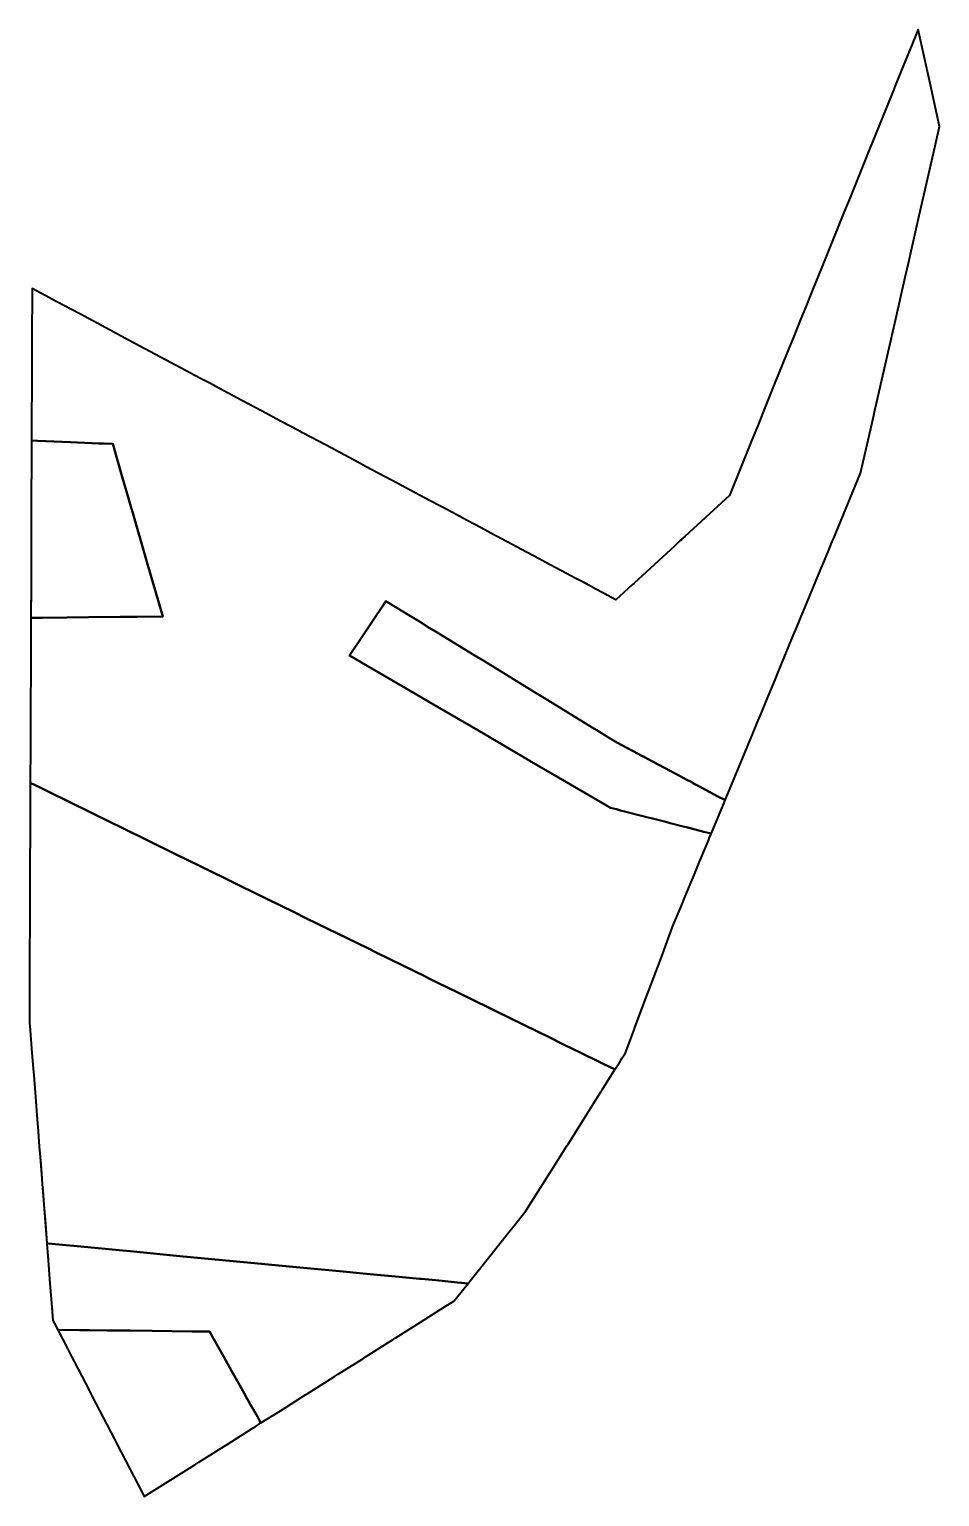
# Model space of a CAD drawing. Header units: metres. Extents: x 807462 to 807547, y 9157454 to 9157592.
import ezdxf

# ---------------------------------------------------------------- set-up
doc = ezdxf.new("R2010")
doc.units = ezdxf.units.M
doc.header["$MEASUREMENT"] = 0
doc.layers.add('2868-21217', color=1, linetype='Continuous')

msp = doc.modelspace()

# ---------------------------------------------------------------- linework, layer by layer
at = {"layer": '2868-21217', "color": 3, "lineweight": -3, "true_color": 0x00ff00}
msp.add_lwpolyline([(807462.31, 9157567.72), (807517.07, 9157538.53), (807527.72, 9157548.31), (807545.41, 9157592.04), (807547.44, 9157582.94), (807544.06, 9157568.11), (807540.84, 9157554), (807540.02, 9157550.4), (807522.39, 9157507.85), (807522.13, 9157507.13), (807517.96, 9157496.02), (807508.62, 9157481.19), (807501.87, 9157472.73), (807475.43, 9157456.03), (807472.83, 9157454.39), (807471.53, 9157456.9), (807469.95, 9157459.94), (807464.27, 9157470.9), (807463.22, 9157484.21), (807462.68, 9157491.13), (807462.06, 9157499.11), (807462.19, 9157534.14), (807462.29, 9157560.35)], close=True, dxfattribs=at)
at = {"layer": '2868-21217', "color": 1, "lineweight": 40, "true_color": 0xff0000}
msp.add_lwpolyline([(807462.14, 9157522.33), (807462.14, 9157521.36), (807463, 9157520.94), (807464.14, 9157520.38), (807465.59, 9157519.67), (807468, 9157518.49), (807469.6, 9157517.7), (807470.76, 9157517.13), (807473.37, 9157515.85), (807475.58, 9157514.77), (807480.38, 9157512.41), (807481.9, 9157511.67), (807486.9, 9157509.21), (807488.06, 9157508.64), (807493.8, 9157505.83), (807494.58, 9157505.44), (807497.14, 9157504.19), (807499.16, 9157503.2), (807499.53, 9157503.01), (807502.19, 9157501.71), (807505.26, 9157500.2), (807505.87, 9157499.9), (807510.93, 9157497.42), (807511.97, 9157496.91), (807513.25, 9157496.28), (807513.46, 9157496.18), (807515.75, 9157495.06), (807516.67, 9157494.61), (807516.8, 9157494.54), (807516.98, 9157494.46), (807517.4, 9157495.13), (807517.49, 9157495.28), (807517.58, 9157495.41), (807517.67, 9157495.55), (807517.96, 9157496.02), (807518.77, 9157498.17), (807518.85, 9157498.4), (807519.83, 9157501), (807520.15, 9157501.87), (807520.84, 9157503.69), (807521.43, 9157505.26), (807521.75, 9157506.12), (807522.36, 9157507.76), (807522.39, 9157507.85), (807523.18, 9157509.75), (807523.31, 9157510.06), (807523.41, 9157510.3), (807524.2, 9157512.2), (807524.31, 9157512.47), (807524.96, 9157514.04), (807525.07, 9157514.31), (807525.75, 9157515.95), (807525.86, 9157516.21), (807526.01, 9157516.58), (807525.86, 9157516.62), (807525.6, 9157516.69), (807525.32, 9157516.76), (807523.68, 9157517.18), (807523.37, 9157517.26), (807522.15, 9157517.58), (807521.76, 9157517.68), (807520.64, 9157517.97), (807519.86, 9157518.17), (807517.5, 9157518.77), (807517.14, 9157518.87), (807516.55, 9157519.02), (807516.02, 9157519.33), (807511.7, 9157521.85), (807511.47, 9157521.98), (807509.69, 9157523.02), (807505.33, 9157525.57), (807504.11, 9157526.28), (807500.11, 9157528.62), (807498.89, 9157529.33), (807494.18, 9157532.07), (807493.75, 9157532.33), (807492.69, 9157532.95), (807492.07, 9157533.31), (807492.71, 9157534.25), (807492.73, 9157534.28), (807493.73, 9157535.78), (807494.36, 9157536.71), (807495.2, 9157537.96), (807495.49, 9157538.4), (807497.8, 9157536.99), (807498.64, 9157536.48), (807499.56, 9157535.91), (807500.05, 9157535.61), (807503.79, 9157533.32), (807504.67, 9157532.79), (807509.6, 9157529.77), (807510.69, 9157529.1), (807514.85, 9157526.55), (807515.28, 9157526.29), (807516.37, 9157525.62), (807517.15, 9157525.15), (807519.62, 9157523.83), (807519.65, 9157523.81), (807520.04, 9157523.61), (807522.7, 9157522.19), (807523.65, 9157521.68), (807524.12, 9157521.44), (807524.49, 9157521.24), (807524.91, 9157521.01), (807525.49, 9157520.71), (807526.71, 9157520.05), (807527.22, 9157519.78), (807527.32, 9157519.73), (807527.88, 9157521.08), (807528, 9157521.37), (807529.09, 9157524.01), (807529.12, 9157524.09), (807529.16, 9157524.18), (807529.75, 9157525.6), (807529.78, 9157525.67), (807529.84, 9157525.82), (807530.53, 9157527.5), (807530.56, 9157527.56), (807531.41, 9157529.61), (807532, 9157531.02), (807532.29, 9157531.74), (807533.87, 9157535.55), (807533.88, 9157535.58), (807534.25, 9157536.48), (807534.46, 9157536.97), (807534.64, 9157537.4), (807536.42, 9157541.7), (807536.47, 9157541.83), (807537.07, 9157543.28), (807537.37, 9157543.99), (807537.5, 9157544.32), (807537.69, 9157544.76), (807540.02, 9157550.4), (807540.73, 9157553.49), (807541.23, 9157555.69), (807541.37, 9157556.3), (807541.52, 9157556.97), (807542.61, 9157561.76), (807543.32, 9157564.87), (807544.21, 9157568.79), (807544.51, 9157570.1), (807545.31, 9157573.61), (807545.62, 9157574.98), (807546.71, 9157579.75), (807547.08, 9157581.38), (807547.44, 9157582.94), (807546.67, 9157586.4), (807545.54, 9157591.47), (807545.41, 9157592.04), (807543.3, 9157586.83), (807543.13, 9157586.4), (807542.91, 9157585.86), (807542.64, 9157585.18), (807541.42, 9157582.19), (807540.81, 9157580.66), (807540.71, 9157580.42), (807540.43, 9157579.72), (807539.04, 9157576.28), (807538.46, 9157574.87), (807537.9, 9157573.46), (807537.24, 9157571.84), (807536.54, 9157570.12), (807536.1, 9157569.03), (807535.49, 9157567.51), (807534.88, 9157566), (807534.4, 9157564.81), (807533.76, 9157563.23), (807533.08, 9157561.56), (807532.4, 9157559.88), (807531.8, 9157558.4), (807530.86, 9157556.05), (807530.53, 9157555.25), (807530.41, 9157554.94), (807529.79, 9157553.43), (807527.72, 9157548.31), (807523.57, 9157544.49), (807523.32, 9157544.27), (807523.21, 9157544.16), (807523.08, 9157544.05), (807522.94, 9157543.92), (807522.78, 9157543.77), (807522.56, 9157543.56), (807518.78, 9157540.1), (807518.6, 9157539.93), (807518.59, 9157539.92), (807517.07, 9157538.53), (807516.24, 9157538.97), (807516.11, 9157539.04), (807515.84, 9157539.18), (807515.18, 9157539.53), (807514.3, 9157540.01), (807513.94, 9157540.2), (807513.39, 9157540.49), (807510.45, 9157542.06), (807509.87, 9157542.36), (807508.23, 9157543.24), (807505.94, 9157544.46), (807505.7, 9157544.59), (807504.42, 9157545.27), (807503.11, 9157545.97), (807501.33, 9157546.92), (807500.57, 9157547.33), (807499.64, 9157547.82), (807498.19, 9157548.6), (807496.62, 9157549.43), (807495.95, 9157549.79), (807493.65, 9157551.01), (807492.94, 9157551.39), (807489.89, 9157553.02), (807487.68, 9157554.2), (807487.41, 9157554.34), (807486.38, 9157554.89), (807485.22, 9157555.51), (807483.88, 9157556.22), (807481.99, 9157557.23), (807479.88, 9157558.36), (807479.54, 9157558.54), (807479.38, 9157558.62), (807478.92, 9157558.87), (807478.05, 9157559.33), (807476.29, 9157560.27), (807471.43, 9157562.86), (807469.62, 9157563.83), (807467.19, 9157565.12), (807466.9, 9157565.28), (807466.78, 9157565.34), (807464.64, 9157566.49), (807463.53, 9157567.07), (807462.31, 9157567.72), (807462.31, 9157567.01), (807462.31, 9157565.64), (807462.3, 9157565.02), (807462.3, 9157564.44), (807462.29, 9157562.46), (807462.29, 9157560.34), (807462.28, 9157558.89), (807462.28, 9157557.61), (807462.27, 9157556.55), (807462.27, 9157555.38), (807462.26, 9157553.46), (807462.34, 9157553.46), (807462.81, 9157553.44), (807465.9, 9157553.31), (807468.57, 9157553.2), (807469.07, 9157553.18), (807469.87, 9157553.15), (807470.77, 9157550.07), (807471.39, 9157547.92), (807471.64, 9157547.07), (807471.67, 9157546.99), (807473.09, 9157542.09), (807474.15, 9157538.47), (807474.18, 9157538.36), (807474.58, 9157536.96), (807472.18, 9157536.94), (807470.56, 9157536.92), (807467.61, 9157536.89), (807465.57, 9157536.87), (807463.25, 9157536.84), (807462.2, 9157536.83), (807462.19, 9157535.56), (807462.19, 9157534.14), (807462.19, 9157534.08), (807462.18, 9157532.67), (807462.18, 9157531.47), (807462.17, 9157529.11), (807462.16, 9157527.92), (807462.16, 9157526.5), (807462.15, 9157525.16), (807462.15, 9157523.82)], close=True, dxfattribs=at)
at = {"layer": '2868-21217', "color": 4, "lineweight": 40, "true_color": 0x00ffff}
msp.add_lwpolyline([(807462.2, 9157537.48), (807462.2, 9157536.83), (807463.25, 9157536.84), (807465.57, 9157536.87), (807467.61, 9157536.89), (807470.56, 9157536.92), (807472.18, 9157536.94), (807474.58, 9157536.96), (807474.18, 9157538.36), (807474.15, 9157538.47), (807473.09, 9157542.09), (807471.67, 9157546.99), (807471.64, 9157547.07), (807471.39, 9157547.92), (807470.77, 9157550.07), (807469.87, 9157553.15), (807469.07, 9157553.18), (807468.57, 9157553.2), (807465.9, 9157553.31), (807462.81, 9157553.44), (807462.34, 9157553.46), (807462.26, 9157553.46), (807462.26, 9157552.6), (807462.25, 9157551.12), (807462.25, 9157550.24), (807462.24, 9157549.4), (807462.24, 9157547.08), (807462.23, 9157545.68), (807462.22, 9157544.2), (807462.22, 9157543.09), (807462.21, 9157540.79), (807462.21, 9157539.12)], close=True, dxfattribs=at)
at = {"layer": '2868-21217', "color": 5, "lineweight": 40, "true_color": 0x0000ff}
msp.add_lwpolyline([(807492.07, 9157533.31), (807492.69, 9157532.95), (807493.75, 9157532.33), (807494.18, 9157532.07), (807498.89, 9157529.33), (807500.11, 9157528.62), (807504.11, 9157526.28), (807505.33, 9157525.57), (807509.69, 9157523.02), (807511.47, 9157521.98), (807511.7, 9157521.85), (807516.02, 9157519.33), (807516.55, 9157519.02), (807517.14, 9157518.87), (807517.5, 9157518.77), (807519.86, 9157518.17), (807520.64, 9157517.97), (807521.76, 9157517.68), (807522.15, 9157517.58), (807523.37, 9157517.26), (807523.68, 9157517.18), (807525.32, 9157516.76), (807525.6, 9157516.69), (807525.86, 9157516.62), (807526.01, 9157516.58), (807526.6, 9157517.99), (807527.12, 9157519.26), (807527.22, 9157519.49), (807527.32, 9157519.73), (807527.22, 9157519.78), (807526.71, 9157520.05), (807525.49, 9157520.71), (807524.91, 9157521.01), (807524.49, 9157521.24), (807524.12, 9157521.44), (807523.65, 9157521.68), (807522.7, 9157522.19), (807520.04, 9157523.61), (807519.65, 9157523.81), (807519.62, 9157523.83), (807517.15, 9157525.15), (807516.37, 9157525.62), (807515.28, 9157526.29), (807514.85, 9157526.55), (807510.69, 9157529.1), (807509.6, 9157529.77), (807504.67, 9157532.79), (807503.79, 9157533.32), (807500.05, 9157535.61), (807499.56, 9157535.91), (807498.64, 9157536.48), (807497.8, 9157536.99), (807495.49, 9157538.4), (807495.2, 9157537.96), (807494.36, 9157536.71), (807493.73, 9157535.78), (807492.73, 9157534.28), (807492.71, 9157534.25)], close=True, dxfattribs=at)
at = {"layer": '2868-21217', "color": 40, "lineweight": 40, "true_color": 0xffbb00}
msp.add_lwpolyline([(807462.06, 9157500.89), (807462.06, 9157499.11), (807462.08, 9157498.78), (807462.1, 9157498.55), (807462.26, 9157496.44), (807462.41, 9157494.53), (807462.46, 9157493.92), (807462.62, 9157491.89), (807462.76, 9157490.16), (807462.88, 9157488.64), (807462.99, 9157487.25), (807463.12, 9157485.59), (807463.22, 9157484.23), (807463.22, 9157484.21), (807463.27, 9157483.66), (807463.31, 9157483.14), (807463.42, 9157481.76), (807463.53, 9157480.37), (807463.59, 9157479.55), (807463.7, 9157478.15), (807463.83, 9157478.14), (807465.49, 9157477.98), (807466.24, 9157477.91), (807467.85, 9157477.76), (807470.47, 9157477.51), (807470.79, 9157477.48), (807471.51, 9157477.41), (807476.48, 9157476.93), (807476.82, 9157476.9), (807480.83, 9157476.52), (807483.16, 9157476.3), (807487.08, 9157475.93), (807489.8, 9157475.67), (807491.48, 9157475.51), (807493.01, 9157475.36), (807494.33, 9157475.24), (807496.74, 9157475.01), (807498.65, 9157474.82), (807498.81, 9157474.81), (807500.17, 9157474.68), (807502.2, 9157474.49), (807502.55, 9157474.45), (807502.59, 9157474.45), (807503.2, 9157474.39), (807503.4, 9157474.64), (807503.64, 9157474.94), (807505.36, 9157477.09), (807505.59, 9157477.39), (807507.27, 9157479.5), (807507.58, 9157479.88), (807508.62, 9157481.19), (807509.16, 9157482.04), (807509.44, 9157482.48), (807510.79, 9157484.62), (807511.05, 9157485.04), (807512.48, 9157487.31), (807512.58, 9157487.47), (807514.09, 9157489.87), (807515.65, 9157492.35), (807515.78, 9157492.56), (807516.98, 9157494.46), (807516.8, 9157494.54), (807516.67, 9157494.61), (807515.75, 9157495.06), (807513.46, 9157496.18), (807513.25, 9157496.28), (807511.97, 9157496.91), (807510.93, 9157497.42), (807505.87, 9157499.9), (807505.26, 9157500.2), (807502.19, 9157501.71), (807499.53, 9157503.01), (807499.16, 9157503.2), (807497.14, 9157504.19), (807494.58, 9157505.44), (807493.8, 9157505.83), (807488.06, 9157508.64), (807486.9, 9157509.21), (807481.9, 9157511.67), (807480.38, 9157512.41), (807475.58, 9157514.77), (807473.37, 9157515.85), (807470.76, 9157517.13), (807469.6, 9157517.7), (807468, 9157518.49), (807465.59, 9157519.67), (807464.14, 9157520.38), (807463, 9157520.94), (807462.14, 9157521.36), (807462.14, 9157520.7), (807462.13, 9157518.6), (807462.13, 9157518.25), (807462.12, 9157516.15), (807462.11, 9157514.25), (807462.11, 9157513.6), (807462.1, 9157511.55), (807462.09, 9157509.69), (807462.09, 9157507.81), (807462.08, 9157505.68), (807462.08, 9157504.97), (807462.07, 9157502.93)], close=True, dxfattribs=at)
at = {"layer": '2868-21217', "color": 132, "lineweight": 40, "true_color": 0x00cccc}
msp.add_lwpolyline([(807463.7, 9157478.15), (807463.7, 9157478.09), (807463.82, 9157476.58), (807463.96, 9157474.78), (807464.08, 9157473.26), (807464.17, 9157472.18), (807464.27, 9157470.9), (807464.4, 9157470.64), (807464.72, 9157470.03), (807466.76, 9157470.01), (807467.42, 9157470), (807467.7, 9157470), (807469.37, 9157469.98), (807469.77, 9157469.98), (807471.52, 9157469.96), (807473.59, 9157469.93), (807477.29, 9157469.89), (807477.69, 9157469.89), (807478.94, 9157469.87), (807480.29, 9157467.49), (807481.02, 9157466.19), (807481.15, 9157465.97), (807482.32, 9157463.89), (807482.34, 9157463.85), (807482.78, 9157463.07), (807483.45, 9157461.9), (807483.72, 9157461.41), (807483.78, 9157461.3), (807485.6, 9157462.45), (807488, 9157463.96), (807488.2, 9157464.09), (807488.36, 9157464.2), (807490.68, 9157465.66), (807490.97, 9157465.84), (807493.32, 9157467.33), (807493.58, 9157467.49), (807496.01, 9157469.02), (807496.18, 9157469.13), (807496.37, 9157469.25), (807498.75, 9157470.76), (807501, 9157472.18), (807501.31, 9157472.37), (807501.72, 9157472.63), (807501.87, 9157472.73), (807503.2, 9157474.39), (807502.59, 9157474.45), (807502.55, 9157474.45), (807502.2, 9157474.49), (807500.17, 9157474.68), (807498.81, 9157474.81), (807498.65, 9157474.82), (807496.74, 9157475.01), (807494.33, 9157475.24), (807493.01, 9157475.36), (807491.48, 9157475.51), (807489.8, 9157475.67), (807487.08, 9157475.93), (807483.16, 9157476.3), (807480.83, 9157476.52), (807476.82, 9157476.9), (807476.48, 9157476.93), (807471.51, 9157477.41), (807470.79, 9157477.48), (807470.47, 9157477.51), (807467.85, 9157477.76), (807466.24, 9157477.91), (807465.49, 9157477.98), (807463.83, 9157478.14)], close=True, dxfattribs=at)
at = {"layer": '2868-21217', "color": 3, "lineweight": 40, "true_color": 0x00ff00}
msp.add_lwpolyline([(807464.72, 9157470.03), (807465.66, 9157468.22), (807466.01, 9157467.54), (807466.29, 9157467.01), (807467.65, 9157464.37), (807467.83, 9157464.04), (807467.93, 9157463.83), (807470.04, 9157459.77), (807470.27, 9157459.33), (807472.66, 9157454.72), (807472.83, 9157454.39), (807475.33, 9157455.96), (807477.58, 9157457.38), (807477.96, 9157457.62), (807480.3, 9157459.1), (807480.6, 9157459.29), (807482.97, 9157460.79), (807483.23, 9157460.95), (807483.78, 9157461.3), (807483.72, 9157461.41), (807483.45, 9157461.9), (807482.78, 9157463.07), (807482.34, 9157463.85), (807482.32, 9157463.89), (807481.15, 9157465.97), (807481.02, 9157466.19), (807480.29, 9157467.49), (807478.94, 9157469.87), (807477.69, 9157469.89), (807477.29, 9157469.89), (807473.59, 9157469.93), (807471.52, 9157469.96), (807469.77, 9157469.98), (807469.37, 9157469.98), (807467.7, 9157470), (807467.42, 9157470), (807466.76, 9157470.01)], close=True, dxfattribs=at)

doc.saveas('drawing.dxf')
